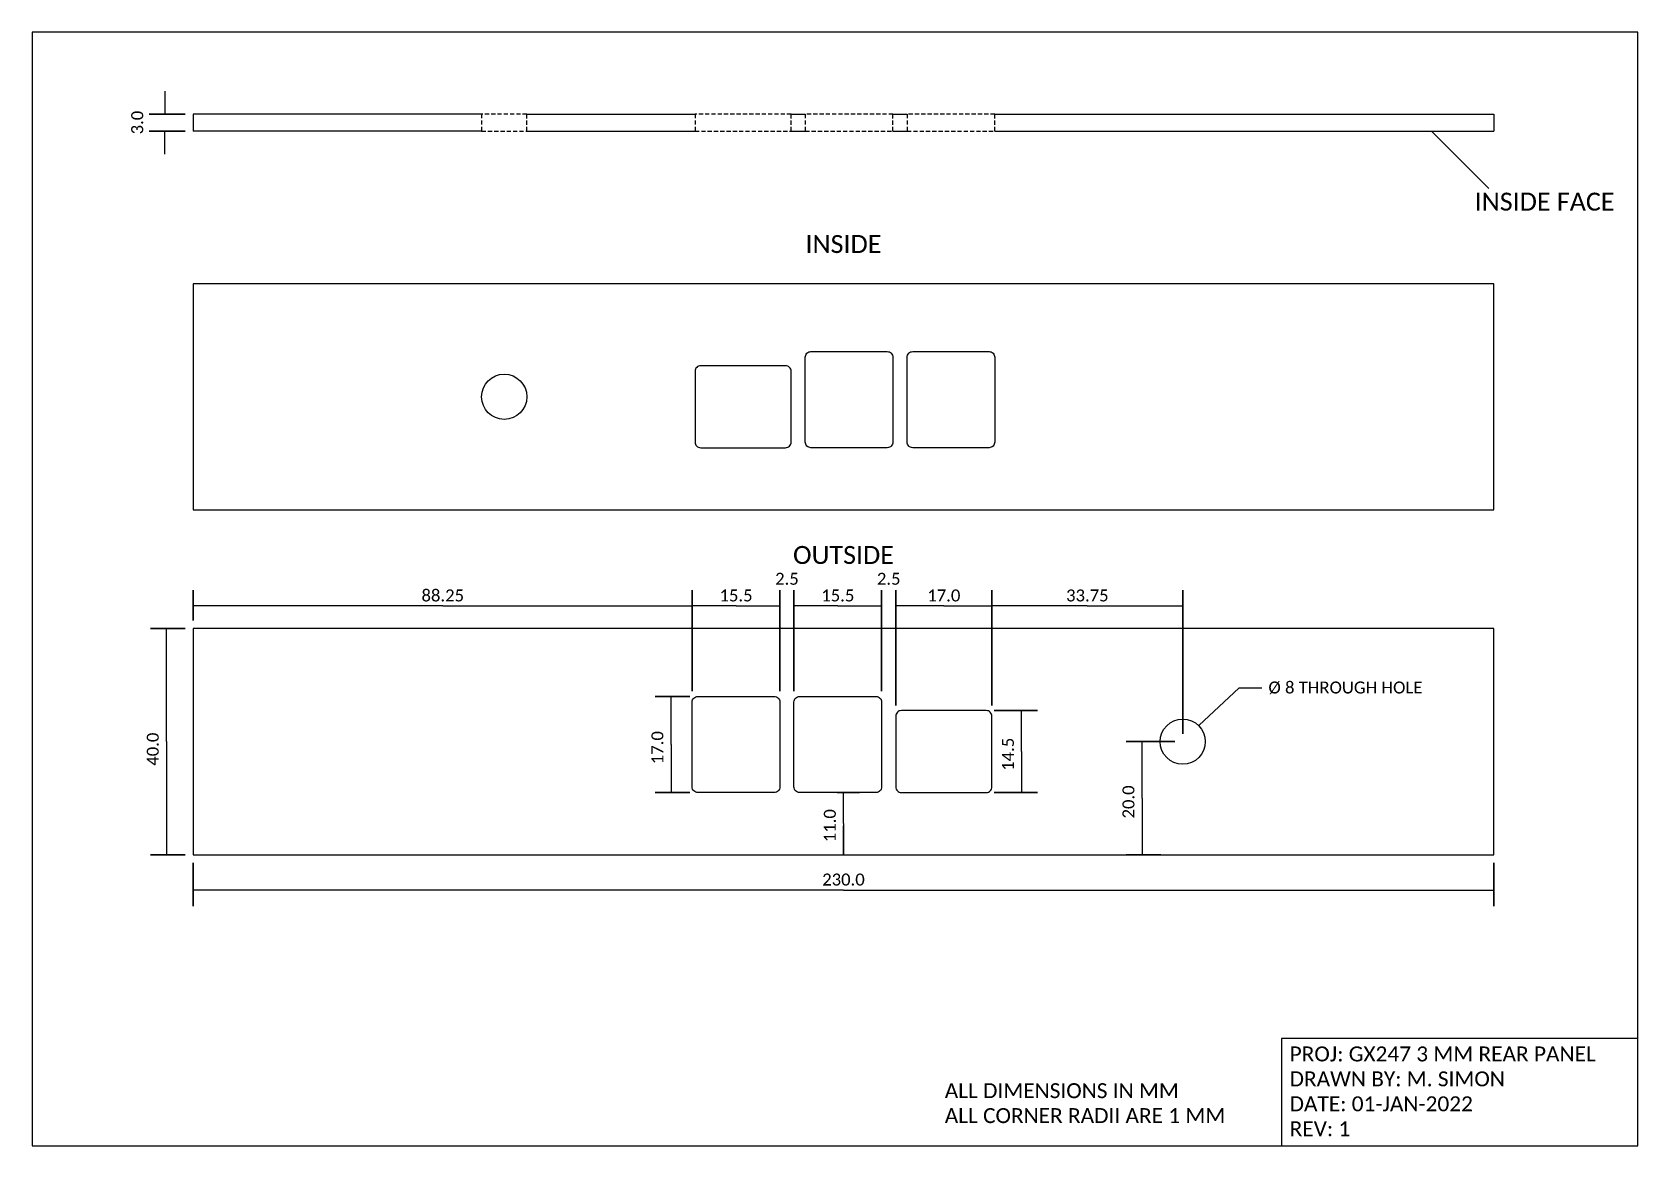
# Model space of a CAD drawing. Extents: x 0 to 284, y 0 to 197.
import ezdxf

# ---------------------------------------------------------------- set-up
doc = ezdxf.new("R2010")
doc.units = 0
doc.header["$LTSCALE"] = 2.97
doc.header["$MEASUREMENT"] = 0
doc.linetypes.add('DASHED2', pattern=[0.375, 0.25, -0.125])
doc.layers.get('0').update_dxf_attribs({"linetype": 'CONTINUOUS'})
doc.styles.get("Standard").update_dxf_attribs({"font": 'txt.shx'})

msp = doc.modelspace()

# ---------------------------------------------------------------- linework, layer by layer
at = {"color": 251, "linetype": 'CONTINUOUS'}
for p, q in [((23.63, 186.7), (23.63, 182.63)), ((23.63, 175.57), (23.63, 179.63)), ((247.63, 179.63), (257.78, 169.49)), ((72.76, 95.63), (28.63, 95.63)), ((72.76, 95.63), (116.88, 95.63)), ((124.63, 95.63), (116.88, 95.63)), ((124.63, 95.63), (132.38, 95.63)), ((128.32, 95.63), (132.38, 95.63)), ((138.95, 95.63), (134.88, 95.63)), ((142.63, 95.63), (134.88, 95.63)), ((142.63, 95.63), (150.38, 95.63)), ((146.32, 95.63), (150.38, 95.63)), ((156.95, 95.63), (152.88, 95.63)), ((161.38, 95.63), (152.88, 95.63)), ((161.38, 95.63), (169.88, 95.63)), ((186.76, 95.63), (169.88, 95.63)), ((186.76, 95.63), (203.63, 95.63)), ((23.88, 71.63), (23.88, 91.63)), ((113.13, 71.13), (113.13, 79.63)), ((206.46, 74.46), (213.63, 81.13)), ((213.63, 81.13), (217.63, 81.13)), ((175.13, 69.88), (175.13, 77.13)), ((23.88, 71.63), (23.88, 51.63)), ((113.13, 71.13), (113.13, 62.63)), ((196.44, 61.63), (196.44, 71.63)), ((175.13, 69.88), (175.13, 62.63)), ((143.63, 57.13), (143.63, 62.63)), ((196.44, 61.63), (196.44, 51.63)), ((143.63, 57.13), (143.63, 51.63)), ((143.63, 45.38), (28.63, 45.38)), ((143.63, 45.38), (258.63, 45.38))]:
    msp.add_line(p, q, dxfattribs=at)
at = {"color": 7, "linetype": 'CONTINUOUS'}
for p, q in [((28.63, 182.63), (28.63, 179.63)), ((79.63, 182.63), (28.63, 182.63)), ((87.63, 182.63), (117.38, 182.63)), ((134.38, 182.63), (136.88, 182.63)), ((152.38, 182.63), (154.88, 182.63)), ((170.38, 182.63), (258.63, 182.63)), ((258.63, 182.63), (258.63, 179.63)), ((79.63, 179.63), (28.63, 179.63)), ((87.63, 179.63), (117.38, 179.63)), ((134.38, 179.63), (136.88, 179.63)), ((152.38, 179.63), (154.88, 179.63)), ((170.38, 179.63), (258.63, 179.63))]:
    msp.add_line(p, q, dxfattribs=at)
for points in [[(0.13, 0.13), (284.13, 0.13), (284.13, 197.13), (0.13, 197.13)], [(28.63, 112.63), (258.63, 112.63), (258.63, 152.63), (28.63, 152.63)], [(28.63, 51.63), (258.63, 51.63), (258.63, 91.63), (28.63, 91.63)], [(221.13, 0.13), (284.13, 0.13), (284.13, 19.13), (221.13, 19.13)]]:
    msp.add_lwpolyline(points, close=True, dxfattribs=at)
at = {"color": 251, "linetype": 'CONTINUOUS'}
for points in [[(20.81, 182.63), (27.22, 182.63)], [(20.81, 179.63), (27.22, 179.63)], [(28.63, 98.45), (28.63, 93.04)], [(116.88, 98.45), (116.88, 80.54)], [(116.88, 98.45), (116.88, 80.54)], [(132.38, 98.45), (132.38, 80.54)], [(132.38, 98.45), (132.38, 80.54)], [(134.88, 98.45), (134.88, 80.54)], [(134.88, 98.45), (134.88, 80.54)], [(150.38, 98.45), (150.38, 80.54)], [(150.38, 98.45), (150.38, 80.54)], [(152.88, 98.45), (152.88, 78.04)], [(152.88, 98.45), (152.88, 78.04)], [(169.88, 98.45), (169.88, 78.04)], [(169.88, 98.45), (169.88, 78.04)], [(203.63, 98.45), (203.63, 73.04)], [(21.06, 91.63), (27.22, 91.63)], [(110.31, 79.63), (116.47, 79.63)], [(177.95, 77.13), (170.29, 77.13)], [(193.62, 71.63), (202.22, 71.63)], [(110.31, 62.63), (116.47, 62.63)], [(146.45, 62.63), (142.54, 62.63)], [(177.95, 62.63), (170.29, 62.63)], [(143.63, 51.63), (143.63, 56.77)], [(21.06, 51.63), (27.22, 51.63)], [(193.62, 51.63), (199.78, 51.63)], [(28.63, 42.56), (28.63, 50.22)], [(258.63, 42.56), (258.63, 50.22)]]:
    msp.add_lwpolyline(points, close=True, dxfattribs=at)
at = {"color": 7, "linetype": 'DASHED2'}
for points in [[(79.63, 179.63), (87.63, 179.63), (87.63, 182.63), (79.63, 182.63)], [(117.38, 179.63), (134.38, 179.63), (134.38, 182.63), (117.38, 182.63)], [(136.88, 179.63), (152.38, 179.63), (152.38, 182.63), (136.88, 182.63)], [(154.88, 179.63), (170.38, 179.63), (170.38, 182.63), (154.88, 182.63)]]:
    msp.add_lwpolyline(points, close=True, dxfattribs=at)
at = {"color": 7, "linetype": 'CONTINUOUS'}
for points in [[(137.88, 123.63, -0.414214), (136.88, 124.63), (136.88, 139.63, -0.414214), (137.88, 140.63), (151.38, 140.63, -0.414214), (152.38, 139.63), (152.38, 124.63, -0.414214), (151.38, 123.63)], [(155.88, 123.63, -0.414214), (154.88, 124.63), (154.88, 139.63, -0.414214), (155.88, 140.63), (169.38, 140.63, -0.414214), (170.38, 139.63), (170.38, 124.63, -0.414214), (169.38, 123.63)], [(79.63, 132.63, -1), (87.63, 132.63, -1)], [(133.38, 138.13), (118.38, 138.13, 0.414214), (117.38, 137.13), (117.38, 124.63, 0.414214), (118.38, 123.63), (133.38, 123.63, 0.414214), (134.38, 124.63), (134.38, 137.13, 0.414214)], [(117.88, 62.63, -0.414214), (116.88, 63.63), (116.88, 78.63, -0.414214), (117.88, 79.63), (131.38, 79.63, -0.414214), (132.38, 78.63), (132.38, 63.63, -0.414214), (131.38, 62.63)], [(135.88, 62.63, -0.414214), (134.88, 63.63), (134.88, 78.63, -0.414214), (135.88, 79.63), (149.38, 79.63, -0.414214), (150.38, 78.63), (150.38, 63.63, -0.414214), (149.38, 62.63)], [(168.88, 77.13), (153.88, 77.13, 0.414214), (152.88, 76.13), (152.88, 63.63, 0.414214), (153.88, 62.63), (168.88, 62.63, 0.414214), (169.88, 63.63), (169.88, 76.13, 0.414214)], [(199.63, 71.63, -1), (207.63, 71.63, -1)]]:
    msp.add_lwpolyline(points, format="xyb", close=True, dxfattribs=at)

# ---------------------------------------------------------------- texts
at = {"char_height": 2.1167, "attachment_point": 5, "rotation": 90}
for s, insert, width in [('\\C251;\\fCalibri|b0|i0|;\\H2.1166585922241;3.0', (18.73, 181.13), 4.2126), ('\\C251;\\fCalibri|b0|i0|;\\H2.1166585922241;40.0', (21.48, 70.3), 5.6431), ('\\C251;\\fCalibri|b0|i0|;\\H2.1166585922241;17.0', (110.73, 70.57), 5.6431), ('\\C251;\\fCalibri|b0|i0|;\\H2.1166585922241;14.5', (172.73, 69.4), 5.6431), ('\\C251;\\fCalibri|b0|i0|;\\H2.1166585922241;20.0', (194.04, 60.97), 5.6431), ('\\C251;\\fCalibri|b0|i0|;\\H2.1166585922241;11.0', (141.23, 56.77), 5.6431)]:
    msp.add_mtext(s, dxfattribs=dict(at, insert=insert, width=width))
for s, insert, char_height, width, attachment_point in [('\\C7;\\fCalibri|b0|i0|;\\H3.1750242233276;INSIDE FACE', (267.63, 167.13), 3.175, 25.65, 5), ('\\C7;\\fCalibri|b0|i0|;\\H3.1750242233276;INSIDE', (143.63, 159.63), 3.175, 23, 5), ('\\C7;\\fCalibri|b0|i0|;\\H3.1750242233276;OUTSIDE', (143.63, 104.63), 3.175, 23, 5), ('\\C251;\\fCalibri|b0|i0|;\\H2.1166585922241;2.5', (133.63, 100.43), 2.1167, 4.2126, 5), ('\\C251;\\fCalibri|b0|i0|;\\H2.1166585922241;2.5', (151.63, 100.43), 2.1167, 4.2126, 5), ('\\C251;\\fCalibri|b0|i0|;\\H2.1166585922241;88.25', (72.76, 97.48), 2.1167, 7.0735, 5), ('\\C251;\\fCalibri|b0|i0|;\\H2.1166585922241;15.5', (124.63, 97.48), 2.1167, 5.6431, 5), ('\\C251;\\fCalibri|b0|i0|;\\H2.1166585922241;15.5', (142.63, 97.48), 2.1167, 5.6431, 5), ('\\C251;\\fCalibri|b0|i0|;\\H2.1166585922241;17.0', (161.38, 97.48), 2.1167, 5.6431, 5), ('\\C251;\\fCalibri|b0|i0|;\\H2.1166585922241;33.75', (186.76, 97.48), 2.1167, 7.0735, 5), ('\\C251;\\fCalibri|b0|i0|;\\H2.1166585922241;Ø 8 THROUGH HOLE', (218.79, 81.13), 2.1167, 32.5, 4), ('\\C251;\\fCalibri|b0|i0|;\\H2.1166585922241;230.0', (143.63, 47.23), 2.1167, 7.0735, 5), ('\\C7;\\fCalibri|b0|i0|;\\H2.6458414077759;PROJ: GX247 3 MM REAR PANEL\\PDRAWN BY: M. SIMON\\PDATE: 01-JAN-2022\\PREV: 1', (222.54, 17.72), 2.6458, 63, 1), ('\\C7;\\fCalibri|b0|i0|;\\H2.6458414077759;ALL DIMENSIONS IN MM\\PALL CORNER RADII ARE 1 MM', (161.54, 11.22), 2.6458, 53.5, 1)]:
    msp.add_mtext(s, dxfattribs=dict(insert=insert, char_height=char_height, width=width, attachment_point=attachment_point))

doc.saveas('drawing.dxf')
